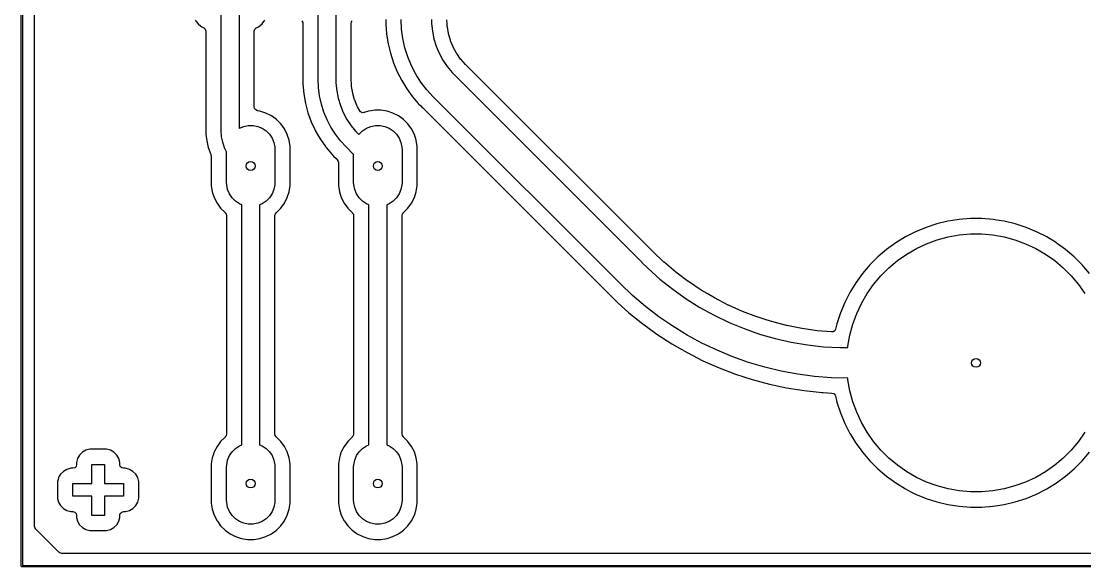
# Model space of a CAD drawing. Extents: x 2.78 to 5.89, y -4.63 to -2.07.
# Drawn here: x 2.778 to 4.425, y -4.629 to -3.783 of the extents above; entities that cross this region are included whole.
import ezdxf

# ---------------------------------------------------------------- set-up
doc = ezdxf.new("R2010")
doc.units = 0
doc.header["$MEASUREMENT"] = 0
doc.layers.add('BLACK', color=7, linetype='CONTINUOUS')

msp = doc.modelspace()

# ---------------------------------------------------------------- linework, layer by layer
at = {"layer": 'BLACK', "linetype": 'CONTINUOUS'}
for p, q in [((2.7781, -4.628), (2.7781, -2.0689)), ((2.7801, -2.0699), (2.7801, -4.627)), ((2.7988, -4.4969), (2.7988, -2.2135)), ((3.2377, -3.8735), (3.2377, -3.7707)), ((3.2653, -3.7707), (3.2653, -3.8735)), ((3.0475, -3.782), (3.049, -3.7838)), ((3.049, -3.7838), (3.0521, -3.7876)), ((3.0521, -3.7876), (3.0561, -3.7909)), ((3.0877, -3.9535), (3.0877, -3.7737)), ((3.1153, -3.7737), (3.1153, -3.9497)), ((3.1452, -3.7922), (3.1509, -3.7876)), ((3.1509, -3.7876), (3.1555, -3.782)), ((3.2124, -3.7826), (3.2139, -3.7853)), ((3.2139, -3.7853), (3.2141, -3.7868)), ((3.2141, -3.7868), (3.2141, -3.8775)), ((3.2889, -3.7868), (3.2894, -3.7851)), ((3.2889, -3.8698), (3.2889, -3.7868)), ((3.2894, -3.7851), (3.2897, -3.7839)), ((3.2897, -3.7839), (3.2906, -3.7826)), ((3.3427, -3.7808), (3.3427, -3.7851)), ((3.3427, -3.7851), (3.3427, -3.7852)), ((3.3427, -3.7852), (3.3427, -3.7883)), ((3.3669, -3.7955), (3.3663, -3.7808)), ((3.4135, -3.7808), (3.4135, -3.7868)), ((3.4135, -3.7868), (3.4147, -3.7987)), ((3.4376, -3.7876), (3.4372, -3.7811)), ((3.4378, -3.7915), (3.4376, -3.7876)), ((3.0561, -3.7909), (3.0578, -3.7922)), ((3.0578, -3.7922), (3.0578, -3.7922)), ((3.0578, -3.7922), (3.0578, -3.7922)), ((3.0578, -3.7922), (3.0608, -3.7937)), ((3.0608, -3.7937), (3.0631, -3.7957)), ((3.0631, -3.7957), (3.0641, -3.7986)), ((3.0641, -3.7986), (3.0641, -3.799)), ((3.0641, -3.799), (3.0641, -3.9498)), ((3.1389, -3.799), (3.1397, -3.796)), ((3.1389, -3.9164), (3.1389, -3.799)), ((3.1397, -3.796), (3.1419, -3.7939)), ((3.1419, -3.7939), (3.1422, -3.7937)), ((3.1422, -3.7937), (3.1452, -3.7922)), ((3.3427, -3.7883), (3.3438, -3.8024)), ((3.3438, -3.8024), (3.3438, -3.8035)), ((3.3438, -3.8035), (3.3462, -3.8185)), ((3.3689, -3.8102), (3.3669, -3.7955)), ((3.4147, -3.7987), (3.4171, -3.8105)), ((3.4379, -3.7921), (3.4378, -3.7915)), ((3.4396, -3.8024), (3.4379, -3.7921)), ((3.4397, -3.803), (3.4396, -3.8024)), ((3.4426, -3.813), (3.4397, -3.803)), ((3.3462, -3.8185), (3.3462, -3.8185)), ((3.3462, -3.8185), (3.3498, -3.8332)), ((3.3721, -3.8246), (3.3689, -3.8102)), ((3.4171, -3.8105), (3.4206, -3.822)), ((3.4428, -3.8137), (3.4426, -3.813)), ((3.4468, -3.8233), (3.4428, -3.8137)), ((3.3498, -3.8332), (3.3545, -3.8477)), ((3.3765, -3.8388), (3.3721, -3.8246)), ((3.4206, -3.822), (3.4252, -3.8331)), ((3.4252, -3.8331), (3.4308, -3.8437)), ((3.4471, -3.8239), (3.4468, -3.8233)), ((3.4521, -3.833), (3.4471, -3.8239)), ((3.4525, -3.8335), (3.4521, -3.833)), ((3.4585, -3.842), (3.4525, -3.8335)), ((3.3545, -3.8477), (3.3603, -3.8617)), ((3.3822, -3.8524), (3.3765, -3.8388)), ((3.389, -3.8655), (3.3822, -3.8524)), ((3.4308, -3.8437), (3.4375, -3.8537)), ((3.4589, -3.8425), (3.4585, -3.842)), ((3.466, -3.8504), (3.4589, -3.8425)), ((3.4662, -3.8507), (3.466, -3.8504)), ((3.753, -4.1375), (3.4662, -3.8507)), ((3.2889, -3.8733), (3.2889, -3.8698)), ((3.2889, -3.8698), (3.2889, -3.8698)), ((3.3603, -3.8617), (3.3672, -3.8752)), ((3.397, -3.878), (3.389, -3.8655)), ((3.4375, -3.8537), (3.4451, -3.863)), ((3.4451, -3.863), (3.4494, -3.8673)), ((3.4494, -3.8673), (3.7393, -4.1571)), ((3.2141, -3.8775), (3.2141, -3.8775)), ((3.2141, -3.8775), (3.2141, -3.881)), ((3.2141, -3.881), (3.2154, -3.896)), ((3.2383, -3.8864), (3.2377, -3.8735)), ((3.2377, -3.8735), (3.2377, -3.8735)), ((3.24, -3.8992), (3.2383, -3.8864)), ((3.2653, -3.8735), (3.2653, -3.8735)), ((3.2653, -3.8735), (3.2653, -3.8735)), ((3.2653, -3.8735), (3.2653, -3.8794)), ((3.2653, -3.8794), (3.2665, -3.8912)), ((3.2889, -3.8737), (3.2889, -3.8733)), ((3.2894, -3.881), (3.2889, -3.8737)), ((3.2895, -3.884), (3.2894, -3.881)), ((3.2896, -3.8847), (3.2895, -3.884)), ((3.2913, -3.8948), (3.2896, -3.8847)), ((3.3672, -3.8752), (3.3672, -3.8752)), ((3.3672, -3.8752), (3.3751, -3.8882)), ((3.406, -3.8898), (3.397, -3.878)), ((3.2154, -3.896), (3.2154, -3.896)), ((3.2154, -3.896), (3.218, -3.9107)), ((3.2428, -3.9119), (3.24, -3.8992)), ((3.2665, -3.8912), (3.2688, -3.9029)), ((3.2688, -3.9029), (3.2722, -3.9142)), ((3.2915, -3.8954), (3.2913, -3.8948)), ((3.2943, -3.9052), (3.2915, -3.8954)), ((3.3751, -3.8882), (3.384, -3.9005)), ((3.384, -3.9005), (3.3928, -3.9107)), ((3.416, -3.9007), (3.406, -3.8898)), ((3.7058, -4.1905), (3.416, -3.9007)), ((3.416, -3.9007), (3.416, -3.9007)), ((3.416, -3.9007), (3.416, -3.9007)), ((3.1393, -3.9185), (3.1389, -3.9164)), ((3.1411, -3.921), (3.1393, -3.9185)), ((3.218, -3.9107), (3.218, -3.9107)), ((3.218, -3.9107), (3.2219, -3.9252)), ((3.2467, -3.9242), (3.2428, -3.9119)), ((3.2722, -3.9142), (3.2767, -3.9251)), ((3.2945, -3.9058), (3.2943, -3.9052)), ((3.2984, -3.9153), (3.2945, -3.9058)), ((3.2987, -3.9159), (3.2984, -3.9153)), ((3.3022, -3.9223), (3.2987, -3.9159)), ((3.3928, -3.9107), (3.3939, -3.912)), ((3.3939, -3.912), (3.3966, -3.9147)), ((3.3966, -3.9147), (3.3966, -3.9147)), ((3.3966, -3.9147), (3.3989, -3.917)), ((3.3989, -3.917), (3.3992, -3.9174)), ((3.3992, -3.9174), (3.4024, -3.9205)), ((3.1439, -3.9222), (3.1411, -3.921)), ((3.1477, -3.9228), (3.1439, -3.9222)), ((3.1568, -3.9258), (3.1477, -3.9228)), ((3.1477, -3.9228), (3.1477, -3.9228)), ((3.1477, -3.9228), (3.1477, -3.9228)), ((3.1477, -3.9228), (3.1477, -3.9228)), ((3.1654, -3.9301), (3.1568, -3.9258)), ((3.1568, -3.9258), (3.1568, -3.9258)), ((3.1568, -3.9258), (3.1568, -3.9258)), ((3.1693, -3.9329), (3.1654, -3.9301)), ((3.1654, -3.9301), (3.1654, -3.9301)), ((3.1732, -3.9358), (3.1693, -3.9329)), ((3.18, -3.9426), (3.1732, -3.9358)), ((3.2219, -3.9252), (3.2219, -3.9252)), ((3.2219, -3.9252), (3.2219, -3.9252)), ((3.2219, -3.9252), (3.227, -3.9393)), ((3.2516, -3.9361), (3.2467, -3.9242)), ((3.2767, -3.9251), (3.2823, -3.9356)), ((3.2823, -3.9356), (3.2889, -3.9455)), ((3.3034, -3.9238), (3.3022, -3.9223)), ((3.3039, -3.924), (3.3034, -3.9238)), ((3.3043, -3.9244), (3.3039, -3.924)), ((3.3053, -3.9247), (3.3043, -3.9244)), ((3.3061, -3.9252), (3.3053, -3.9247)), ((3.3067, -3.9251), (3.3061, -3.9252)), ((3.3072, -3.9253), (3.3067, -3.9251)), ((3.3082, -3.925), (3.3072, -3.9253)), ((3.3092, -3.925), (3.3082, -3.925)), ((3.316, -3.9228), (3.3092, -3.925)), ((3.3198, -3.9222), (3.316, -3.9228)), ((3.3254, -3.9213), (3.3198, -3.9222)), ((3.3351, -3.9213), (3.3254, -3.9213)), ((3.3445, -3.9228), (3.3351, -3.9213)), ((3.3537, -3.9258), (3.3445, -3.9228)), ((3.3622, -3.9301), (3.3537, -3.9258)), ((3.3537, -3.9258), (3.3537, -3.9258)), ((3.3537, -3.9258), (3.3537, -3.9258)), ((3.3661, -3.9329), (3.3622, -3.9301)), ((3.3622, -3.9301), (3.3622, -3.9301)), ((3.37, -3.9358), (3.3661, -3.9329)), ((3.3768, -3.9426), (3.37, -3.9358)), ((3.4024, -3.9205), (3.4024, -3.9205)), ((3.4024, -3.9205), (3.6862, -4.2043)), ((3.0641, -3.9498), (3.0641, -3.9498)), ((3.0641, -3.9498), (3.0641, -3.9503)), ((3.0641, -3.9503), (3.0641, -3.9511)), ((3.0641, -3.9511), (3.0641, -3.9511)), ((3.0641, -3.9511), (3.0641, -3.9586)), ((3.1153, -3.9497), (3.1158, -3.9493)), ((3.1158, -3.9493), (3.1225, -3.9465)), ((3.1225, -3.9465), (3.1297, -3.9451)), ((3.1297, -3.9451), (3.1371, -3.9451)), ((3.1371, -3.9451), (3.1443, -3.9465)), ((3.1443, -3.9465), (3.151, -3.9493)), ((3.151, -3.9493), (3.1571, -3.9534)), ((3.1856, -3.9503), (3.18, -3.9426)), ((3.19, -3.9589), (3.1856, -3.9503)), ((3.227, -3.9393), (3.2325, -3.9511)), ((3.2325, -3.9511), (3.2334, -3.9529)), ((3.2576, -3.9476), (3.2516, -3.9361)), ((3.2645, -3.9585), (3.2576, -3.9476)), ((3.2889, -3.9455), (3.2964, -3.9546)), ((3.3065, -3.9534), (3.3126, -3.9493)), ((3.3126, -3.9493), (3.3194, -3.9465)), ((3.3194, -3.9465), (3.3266, -3.9451)), ((3.3266, -3.9451), (3.3339, -3.9451)), ((3.3339, -3.9451), (3.3411, -3.9465)), ((3.3411, -3.9465), (3.3479, -3.9493)), ((3.3479, -3.9493), (3.354, -3.9534)), ((3.3825, -3.9503), (3.3768, -3.9426)), ((3.3868, -3.9589), (3.3825, -3.9503)), ((3.0641, -3.9586), (3.0652, -3.9689)), ((3.0883, -3.9624), (3.0877, -3.9535)), ((3.0877, -3.9535), (3.0877, -3.9535)), ((3.0877, -3.9535), (3.0877, -3.9535)), ((3.0901, -3.9711), (3.0883, -3.9624)), ((3.1571, -3.9534), (3.1623, -3.9586)), ((3.1623, -3.9586), (3.1664, -3.9647)), ((3.1664, -3.9647), (3.1692, -3.9715)), ((3.1929, -3.968), (3.19, -3.9589)), ((3.1944, -3.9775), (3.1929, -3.968)), ((3.2334, -3.9529), (3.2334, -3.9529)), ((3.2334, -3.9529), (3.2368, -3.9589)), ((3.2368, -3.9589), (3.2409, -3.9659)), ((3.2409, -3.9659), (3.249, -3.9775)), ((3.2724, -3.9688), (3.2645, -3.9585)), ((3.2811, -3.9783), (3.2724, -3.9688)), ((3.2964, -3.9546), (3.3006, -3.9588)), ((3.3006, -3.9588), (3.3006, -3.9588)), ((3.3006, -3.9588), (3.3006, -3.9588)), ((3.3006, -3.9588), (3.301, -3.9592)), ((3.301, -3.9592), (3.3013, -3.9586)), ((3.3013, -3.9586), (3.3065, -3.9534)), ((3.354, -3.9534), (3.3592, -3.9586)), ((3.3592, -3.9586), (3.3632, -3.9647)), ((3.3632, -3.9647), (3.366, -3.9715)), ((3.3898, -3.968), (3.3868, -3.9589)), ((3.3913, -3.9775), (3.3898, -3.968)), ((3.0652, -3.9689), (3.0675, -3.979)), ((3.0675, -3.979), (3.0675, -3.979)), ((3.0675, -3.979), (3.0709, -3.9887)), ((3.0929, -3.9796), (3.0901, -3.9711)), ((3.096, -3.9858), (3.0929, -3.9796)), ((3.1692, -3.9715), (3.1706, -3.9787)), ((3.1706, -3.9787), (3.1708, -3.9823)), ((3.1708, -3.9823), (3.1708, -4.0335)), ((3.1944, -4.0383), (3.1944, -3.9775)), ((3.249, -3.9775), (3.2495, -3.9782)), ((3.2495, -3.9782), (3.2495, -3.9782)), ((3.2495, -3.9782), (3.2501, -3.979)), ((3.2501, -3.979), (3.2591, -3.9897)), ((3.2928, -3.99), (3.2811, -3.9783)), ((3.2811, -3.9783), (3.2811, -3.9783)), ((3.2811, -3.9783), (3.2811, -3.9783)), ((3.2811, -3.9783), (3.2811, -3.9783)), ((3.366, -3.9715), (3.3675, -3.9787)), ((3.3675, -3.9787), (3.3677, -3.9823)), ((3.3677, -3.9823), (3.3677, -4.0335)), ((3.3913, -4.0383), (3.3913, -3.9775)), ((3.0709, -3.9887), (3.0714, -3.9897)), ((3.0714, -3.9897), (3.0718, -3.9904)), ((3.0718, -3.9904), (3.0724, -3.993)), ((3.0724, -3.993), (3.0724, -4.0383)), ((3.096, -4.0335), (3.096, -3.9858)), ((3.2591, -3.9897), (3.2618, -3.9924)), ((3.2618, -3.9924), (3.2618, -3.9924)), ((3.2618, -3.9924), (3.2658, -3.9964)), ((3.2658, -3.9964), (3.2675, -3.9981)), ((3.2675, -3.9981), (3.269, -4.0007)), ((3.269, -4.0007), (3.2692, -4.0022)), ((3.2928, -4.0335), (3.2928, -3.99)), ((3.2692, -4.0022), (3.2692, -4.0383)), ((3.0962, -4.0372), (3.096, -4.0335)), ((3.1708, -4.0335), (3.1706, -4.0372)), ((3.293, -4.0372), (3.2928, -4.0335)), ((3.3677, -4.0335), (3.3675, -4.0372)), ((3.0724, -4.0383), (3.0739, -4.0478)), ((3.0739, -4.0478), (3.0768, -4.0569)), ((3.0976, -4.0444), (3.0962, -4.0372)), ((3.1004, -4.0511), (3.0976, -4.0444)), ((3.1045, -4.0572), (3.1004, -4.0511)), ((3.1664, -4.0511), (3.1623, -4.0572)), ((3.1692, -4.0444), (3.1664, -4.0511)), ((3.1706, -4.0372), (3.1692, -4.0444)), ((3.19, -4.0569), (3.1929, -4.0478)), ((3.1929, -4.0478), (3.1944, -4.0383)), ((3.2692, -4.0383), (3.2707, -4.0478)), ((3.2707, -4.0478), (3.2737, -4.0569)), ((3.2945, -4.0444), (3.293, -4.0372)), ((3.2973, -4.0511), (3.2945, -4.0444)), ((3.3013, -4.0572), (3.2973, -4.0511)), ((3.3632, -4.0511), (3.3592, -4.0572)), ((3.366, -4.0444), (3.3632, -4.0511)), ((3.3675, -4.0372), (3.366, -4.0444)), ((3.3868, -4.0569), (3.3898, -4.0478)), ((3.3898, -4.0478), (3.3913, -4.0383)), ((3.0768, -4.0569), (3.0768, -4.0569)), ((3.0768, -4.0569), (3.0768, -4.0569)), ((3.0768, -4.0569), (3.0812, -4.0655)), ((3.0812, -4.0655), (3.0812, -4.0655)), ((3.0812, -4.0655), (3.0868, -4.0733)), ((3.1097, -4.0624), (3.1045, -4.0572)), ((3.1158, -4.0665), (3.1097, -4.0624)), ((3.1196, -4.0681), (3.1158, -4.0665)), ((3.151, -4.0665), (3.1472, -4.0681)), ((3.1571, -4.0624), (3.151, -4.0665)), ((3.1623, -4.0572), (3.1571, -4.0624)), ((3.18, -4.0733), (3.1856, -4.0655)), ((3.1856, -4.0655), (3.19, -4.0569)), ((3.2737, -4.0569), (3.2737, -4.0569)), ((3.2737, -4.0569), (3.2737, -4.0569)), ((3.2737, -4.0569), (3.278, -4.0655)), ((3.278, -4.0655), (3.278, -4.0655)), ((3.278, -4.0655), (3.2837, -4.0733)), ((3.3065, -4.0624), (3.3013, -4.0572)), ((3.3126, -4.0665), (3.3065, -4.0624)), ((3.3165, -4.0681), (3.3126, -4.0665)), ((3.3479, -4.0665), (3.344, -4.0681)), ((3.354, -4.0624), (3.3479, -4.0665)), ((3.3592, -4.0572), (3.354, -4.0624)), ((3.3768, -4.0733), (3.3825, -4.0655)), ((3.3825, -4.0655), (3.3868, -4.0569)), ((3.0868, -4.0733), (3.0868, -4.0733)), ((3.0868, -4.0733), (3.0936, -4.0801)), ((3.0936, -4.0801), (3.0938, -4.0802)), ((3.0938, -4.0802), (3.0938, -4.0803)), ((3.0938, -4.0803), (3.0955, -4.0824)), ((3.0955, -4.0824), (3.096, -4.0848)), ((3.1196, -4.4399), (3.1196, -4.0681)), ((3.1472, -4.0681), (3.1472, -4.4399)), ((3.1708, -4.0848), (3.1716, -4.0818)), ((3.1716, -4.0818), (3.173, -4.0803)), ((3.173, -4.0802), (3.1732, -4.0801)), ((3.173, -4.0803), (3.173, -4.0802)), ((3.1732, -4.0801), (3.18, -4.0733)), ((3.1732, -4.0801), (3.1732, -4.0801)), ((3.2837, -4.0733), (3.2837, -4.0733)), ((3.2837, -4.0733), (3.2905, -4.0801)), ((3.2905, -4.0801), (3.2907, -4.0802)), ((3.2907, -4.0802), (3.2906, -4.0803)), ((3.2906, -4.0803), (3.2923, -4.0824)), ((3.2923, -4.0824), (3.2928, -4.0848)), ((3.3165, -4.4399), (3.3165, -4.0681)), ((3.344, -4.0681), (3.344, -4.4399)), ((3.3677, -4.0848), (3.3685, -4.0818)), ((3.3685, -4.0818), (3.3699, -4.0803)), ((3.3698, -4.0802), (3.37, -4.0801)), ((3.3699, -4.0803), (3.3698, -4.0802)), ((3.37, -4.0801), (3.3768, -4.0733)), ((3.37, -4.0801), (3.37, -4.0801)), ((3.096, -4.0848), (3.096, -4.4232)), ((3.1708, -4.4232), (3.1708, -4.0848)), ((3.2928, -4.0848), (3.2928, -4.4232)), ((3.3677, -4.4232), (3.3677, -4.0848)), ((4.1959, -4.0976), (4.1792, -4.1031)), ((4.213, -4.0935), (4.1959, -4.0976)), ((4.2276, -4.0912), (4.213, -4.0935)), ((4.2303, -4.0908), (4.2276, -4.0912)), ((4.2478, -4.0894), (4.2303, -4.0908)), ((4.2654, -4.0894), (4.2478, -4.0894)), ((4.2829, -4.0908), (4.2654, -4.0894)), ((4.2884, -4.0916), (4.2829, -4.0908)), ((4.3003, -4.0935), (4.2884, -4.0916)), ((4.3174, -4.0976), (4.3003, -4.0935)), ((4.3341, -4.1031), (4.3174, -4.0976)), ((4.1629, -4.1098), (4.1473, -4.1178)), ((4.1792, -4.1031), (4.1629, -4.1098)), ((4.1792, -4.1031), (4.1792, -4.1031)), ((4.2133, -4.1178), (4.2305, -4.1147)), ((4.2305, -4.1147), (4.2479, -4.1132)), ((4.2479, -4.1132), (4.2654, -4.1132)), ((4.2654, -4.1132), (4.2827, -4.1147)), ((4.2827, -4.1147), (4.2999, -4.1178)), ((4.3503, -4.1098), (4.3341, -4.1031)), ((4.3341, -4.1031), (4.3341, -4.1031)), ((4.366, -4.1178), (4.3503, -4.1098)), ((4.1323, -4.1269), (4.1181, -4.1373)), ((4.1473, -4.1178), (4.1323, -4.1269)), ((4.1643, -4.1356), (4.1801, -4.1283)), ((4.1801, -4.1283), (4.1965, -4.1223)), ((4.1965, -4.1223), (4.2133, -4.1178)), ((4.2999, -4.1178), (4.3168, -4.1223)), ((4.3168, -4.1223), (4.3332, -4.1283)), ((4.3332, -4.1283), (4.349, -4.1356)), ((4.381, -4.1269), (4.366, -4.1178)), ((4.366, -4.1178), (4.366, -4.1178)), ((4.3829, -4.1283), (4.381, -4.1269)), ((4.3952, -4.1373), (4.3829, -4.1283)), ((3.7559, -4.1404), (3.753, -4.1375)), ((3.753, -4.1375), (3.753, -4.1375)), ((3.7561, -4.1405), (3.7559, -4.1404)), ((3.7733, -4.1568), (3.7561, -4.1405)), ((4.1047, -4.1487), (4.0923, -4.1611)), ((4.1181, -4.1373), (4.1047, -4.1487)), ((4.1181, -4.1373), (4.1181, -4.1373)), ((4.1349, -4.1544), (4.1492, -4.1444)), ((4.1492, -4.1444), (4.1643, -4.1356)), ((4.349, -4.1356), (4.3641, -4.1444)), ((4.3641, -4.1444), (4.3784, -4.1544)), ((4.4086, -4.1487), (4.3952, -4.1373)), ((4.3952, -4.1373), (4.3952, -4.1373)), ((4.421, -4.1611), (4.4086, -4.1487)), ((3.7393, -4.1571), (3.7393, -4.1572)), ((3.7393, -4.1572), (3.7482, -4.1661)), ((3.7482, -4.1661), (3.7671, -4.183)), ((3.7735, -4.157), (3.7733, -4.1568)), ((3.7916, -4.1723), (3.7735, -4.157)), ((4.0923, -4.1611), (4.0809, -4.1745)), ((4.1092, -4.1779), (4.1215, -4.1656)), ((4.1215, -4.1656), (4.1349, -4.1544)), ((4.3784, -4.1544), (4.3917, -4.1656)), ((4.3917, -4.1656), (4.4041, -4.1779)), ((4.4324, -4.1745), (4.421, -4.1611)), ((3.7919, -4.1725), (3.7916, -4.1723)), ((3.8108, -4.1867), (3.7919, -4.1725)), ((4.0809, -4.1745), (4.0705, -4.1887)), ((4.0809, -4.1745), (4.0809, -4.1745)), ((4.098, -4.1913), (4.1092, -4.1779)), ((4.4041, -4.1779), (4.4153, -4.1913)), ((3.7248, -4.2085), (3.7058, -4.1905)), ((3.7058, -4.1905), (3.7058, -4.1905)), ((3.7058, -4.1905), (3.7058, -4.1905)), ((3.7671, -4.183), (3.7869, -4.1988)), ((3.7869, -4.1988), (3.8076, -4.2135)), ((3.8111, -4.1869), (3.8108, -4.1867)), ((3.8308, -4.2001), (3.8111, -4.1869)), ((4.0705, -4.1887), (4.0614, -4.2037)), ((4.0879, -4.2056), (4.098, -4.1913)), ((4.4153, -4.1913), (4.4253, -4.2056)), ((3.6862, -4.2043), (3.6862, -4.2043)), ((3.6862, -4.2043), (3.6872, -4.2053)), ((3.6872, -4.2053), (3.6874, -4.2056)), ((3.6874, -4.2056), (3.6874, -4.2056)), ((3.6874, -4.2056), (3.6988, -4.2169)), ((3.7447, -4.2255), (3.7248, -4.2085)), ((3.8076, -4.2135), (3.829, -4.2269)), ((3.831, -4.2003), (3.8308, -4.2001)), ((3.8401, -4.2056), (3.831, -4.2003)), ((3.8514, -4.2123), (3.8401, -4.2056)), ((3.8517, -4.2124), (3.8514, -4.2123)), ((3.8728, -4.2233), (3.8517, -4.2124)), ((4.0614, -4.2037), (4.0534, -4.2193)), ((4.0792, -4.2207), (4.0879, -4.2056)), ((3.6988, -4.2169), (3.7015, -4.2193)), ((3.7015, -4.2193), (3.7191, -4.2353)), ((3.7654, -4.2414), (3.7447, -4.2255)), ((3.829, -4.2269), (3.8512, -4.2392)), ((3.8731, -4.2235), (3.8728, -4.2233)), ((3.8947, -4.2331), (3.8731, -4.2235)), ((4.0534, -4.2193), (4.0466, -4.2356)), ((4.0719, -4.2365), (4.0792, -4.2207)), ((3.7191, -4.2353), (3.7404, -4.2525)), ((3.7869, -4.2562), (3.7654, -4.2414)), ((3.8512, -4.2392), (3.8741, -4.2502)), ((3.895, -4.2333), (3.8947, -4.2331)), ((3.9171, -4.2417), (3.895, -4.2333)), ((3.9174, -4.2418), (3.9171, -4.2417)), ((3.9287, -4.2454), (3.9174, -4.2418)), ((3.94, -4.249), (3.9287, -4.2454)), ((4.0466, -4.2356), (4.0412, -4.2523)), ((4.0466, -4.2356), (4.0466, -4.2356)), ((4.0659, -4.2529), (4.0719, -4.2365)), ((3.7404, -4.2525), (3.7579, -4.2652)), ((3.7579, -4.2652), (3.7625, -4.2686)), ((3.8092, -4.2698), (3.7869, -4.2562)), ((3.8741, -4.2502), (3.8975, -4.2599)), ((3.8975, -4.2599), (3.9214, -4.2683)), ((3.9403, -4.2491), (3.94, -4.249)), ((3.9632, -4.255), (3.9403, -4.2491)), ((3.9635, -4.2551), (3.9632, -4.255)), ((3.9867, -4.2597), (3.9635, -4.2551)), ((3.9871, -4.2598), (3.9867, -4.2597)), ((4.0105, -4.2631), (3.9871, -4.2598)), ((4.0108, -4.2631), (4.0105, -4.2631)), ((4.033, -4.265), (4.0108, -4.2631)), ((4.0352, -4.2647), (4.033, -4.265)), ((4.0378, -4.2632), (4.0352, -4.2647)), ((4.0392, -4.2605), (4.0378, -4.2632)), ((4.0412, -4.2523), (4.0392, -4.2605)), ((4.0614, -4.2698), (4.0659, -4.2529)), ((3.7625, -4.2686), (3.7625, -4.2686)), ((3.7625, -4.2686), (3.7855, -4.2835)), ((3.8321, -4.2823), (3.8092, -4.2698)), ((3.9214, -4.2683), (3.9457, -4.2753)), ((3.9457, -4.2753), (3.9705, -4.2809)), ((3.9705, -4.2809), (3.9954, -4.2852)), ((4.0583, -4.2869), (4.0614, -4.2698)), ((3.7855, -4.2835), (3.7855, -4.2835)), ((3.7855, -4.2835), (3.8092, -4.2971)), ((3.8092, -4.2971), (3.8092, -4.2971)), ((3.8092, -4.2971), (3.8092, -4.2971)), ((3.8092, -4.2971), (3.8336, -4.3096)), ((3.8557, -4.2935), (3.8321, -4.2823)), ((3.8798, -4.3035), (3.8557, -4.2935)), ((3.9954, -4.2852), (4.0206, -4.288)), ((4.0206, -4.288), (4.0459, -4.2894)), ((4.0459, -4.2894), (4.0581, -4.2894)), ((4.0581, -4.2894), (4.0583, -4.2869)), ((3.8336, -4.3096), (3.8336, -4.3096)), ((3.8336, -4.3096), (3.8336, -4.3096)), ((3.8336, -4.3096), (3.8336, -4.3096)), ((3.8336, -4.3096), (3.8336, -4.3096)), ((3.8336, -4.3096), (3.8586, -4.3207)), ((3.9044, -4.3122), (3.8798, -4.3035)), ((3.9295, -4.3197), (3.9044, -4.3122)), ((3.8586, -4.3207), (3.8586, -4.3207)), ((3.8586, -4.3207), (3.8586, -4.3207)), ((3.8586, -4.3207), (3.8841, -4.3305)), ((3.8841, -4.3305), (3.9101, -4.339)), ((3.9549, -4.3258), (3.9295, -4.3197)), ((3.9806, -4.3305), (3.9549, -4.3258)), ((4.0065, -4.3339), (3.9806, -4.3305)), ((3.9101, -4.339), (3.9366, -4.346)), ((3.9366, -4.346), (3.9633, -4.3517)), ((4.0325, -4.336), (4.0065, -4.3339)), ((4.0581, -4.3366), (4.0325, -4.336)), ((4.0583, -4.3391), (4.0581, -4.3366)), ((4.0614, -4.3563), (4.0583, -4.3391)), ((3.9633, -4.3517), (3.9904, -4.356)), ((3.9904, -4.356), (4.0134, -4.3584)), ((4.0134, -4.3584), (4.0176, -4.3589)), ((4.0176, -4.3589), (4.0201, -4.359)), ((4.0201, -4.359), (4.0335, -4.3597)), ((4.0335, -4.3597), (4.0364, -4.3606)), ((4.0364, -4.3606), (4.0384, -4.3629)), ((4.0384, -4.3629), (4.0389, -4.3642)), ((4.0659, -4.3732), (4.0614, -4.3563)), ((4.0389, -4.3642), (4.0412, -4.3738)), ((4.0412, -4.3738), (4.0466, -4.3905)), ((4.0719, -4.3896), (4.0659, -4.3732)), ((4.0466, -4.3905), (4.0466, -4.3905)), ((4.0466, -4.3905), (4.0534, -4.4067)), ((4.0792, -4.4054), (4.0719, -4.3896)), ((4.0534, -4.4067), (4.0614, -4.4224)), ((4.0879, -4.4205), (4.0792, -4.4054)), ((3.0936, -4.4279), (3.0868, -4.4347)), ((3.0938, -4.4277), (3.0936, -4.4279)), ((3.0952, -4.4261), (3.0938, -4.4277)), ((3.0938, -4.4277), (3.0938, -4.4277)), ((3.096, -4.4232), (3.0952, -4.4261)), ((3.1713, -4.4256), (3.1708, -4.4232)), ((3.173, -4.4277), (3.1713, -4.4256)), ((3.1732, -4.4279), (3.173, -4.4277)), ((3.173, -4.4277), (3.173, -4.4277)), ((3.18, -4.4347), (3.1732, -4.4279)), ((3.1732, -4.4279), (3.1732, -4.4279)), ((3.1732, -4.4279), (3.1732, -4.4279)), ((3.2905, -4.4279), (3.2837, -4.4347)), ((3.2907, -4.4277), (3.2905, -4.4279)), ((3.292, -4.4261), (3.2906, -4.4277)), ((3.2906, -4.4277), (3.2907, -4.4277)), ((3.2928, -4.4232), (3.292, -4.4261)), ((3.3682, -4.4256), (3.3677, -4.4232)), ((3.3699, -4.4277), (3.3682, -4.4256)), ((3.37, -4.4279), (3.3698, -4.4277)), ((3.3698, -4.4277), (3.3699, -4.4277)), ((3.3768, -4.4347), (3.37, -4.4279)), ((3.37, -4.4279), (3.37, -4.4279)), ((3.37, -4.4279), (3.37, -4.4279)), ((4.0614, -4.4224), (4.0626, -4.4245)), ((4.0626, -4.4245), (4.0705, -4.4374)), ((4.098, -4.4348), (4.0879, -4.4205)), ((4.4253, -4.4205), (4.4153, -4.4348)), ((3.0812, -4.4425), (3.0768, -4.451)), ((3.0868, -4.4347), (3.0812, -4.4425)), ((3.0812, -4.4425), (3.0812, -4.4425)), ((3.0868, -4.4347), (3.0868, -4.4347)), ((3.1045, -4.4507), (3.1097, -4.4455)), ((3.1097, -4.4455), (3.1158, -4.4415)), ((3.1158, -4.4415), (3.1196, -4.4399)), ((3.1472, -4.4399), (3.151, -4.4415)), ((3.151, -4.4415), (3.1571, -4.4455)), ((3.1571, -4.4455), (3.1623, -4.4507)), ((3.1856, -4.4425), (3.18, -4.4347)), ((3.19, -4.451), (3.1856, -4.4425)), ((3.278, -4.4425), (3.2737, -4.451)), ((3.2837, -4.4347), (3.278, -4.4425)), ((3.278, -4.4425), (3.278, -4.4425)), ((3.2837, -4.4347), (3.2837, -4.4347)), ((3.3013, -4.4507), (3.3065, -4.4455)), ((3.3065, -4.4455), (3.3126, -4.4415)), ((3.3126, -4.4415), (3.3165, -4.4399)), ((3.344, -4.4399), (3.3479, -4.4415)), ((3.3479, -4.4415), (3.354, -4.4455)), ((3.354, -4.4455), (3.3592, -4.4507)), ((3.3825, -4.4425), (3.3768, -4.4347)), ((3.3868, -4.451), (3.3825, -4.4425)), ((4.0705, -4.4374), (4.0769, -4.4461)), ((4.0769, -4.4461), (4.0809, -4.4516)), ((4.1092, -4.4482), (4.098, -4.4348)), ((4.4153, -4.4348), (4.4041, -4.4482)), ((2.8653, -4.4614), (2.8637, -4.4674)), ((2.8684, -4.456), (2.8653, -4.4614)), ((2.8728, -4.4516), (2.8684, -4.456)), ((2.8782, -4.4485), (2.8728, -4.4516)), ((2.8842, -4.4469), (2.8782, -4.4485)), ((2.8782, -4.4485), (2.8782, -4.4485)), ((2.8782, -4.4485), (2.8782, -4.4485)), ((2.8904, -4.4469), (2.8842, -4.4469)), ((2.9101, -4.4469), (2.8904, -4.4469)), ((2.9161, -4.4485), (2.9101, -4.4469)), ((2.9215, -4.4516), (2.9161, -4.4485)), ((2.9259, -4.456), (2.9215, -4.4516)), ((2.9291, -4.4614), (2.9259, -4.456)), ((2.93, -4.465), (2.9291, -4.4614)), ((3.0739, -4.4602), (3.0724, -4.4697)), ((3.0752, -4.456), (3.0739, -4.4602)), ((3.0768, -4.451), (3.0752, -4.456)), ((3.0768, -4.451), (3.0768, -4.451)), ((3.0976, -4.4636), (3.1004, -4.4568)), ((3.1004, -4.4568), (3.1045, -4.4507)), ((3.1623, -4.4507), (3.1664, -4.4568)), ((3.1664, -4.4568), (3.1692, -4.4636)), ((3.1929, -4.4602), (3.19, -4.451)), ((3.1944, -4.4697), (3.1929, -4.4602)), ((3.2707, -4.4602), (3.2692, -4.4697)), ((3.2721, -4.456), (3.2707, -4.4602)), ((3.2737, -4.451), (3.2721, -4.456)), ((3.2737, -4.451), (3.2737, -4.451)), ((3.2945, -4.4636), (3.2973, -4.4568)), ((3.2973, -4.4568), (3.3013, -4.4507)), ((3.3592, -4.4507), (3.3632, -4.4568)), ((3.3632, -4.4568), (3.366, -4.4636)), ((3.3898, -4.4602), (3.3868, -4.451)), ((3.3913, -4.4697), (3.3898, -4.4602)), ((4.0809, -4.4516), (4.0809, -4.4516)), ((4.0809, -4.4516), (4.0923, -4.465)), ((4.1215, -4.4605), (4.1092, -4.4482)), ((4.1349, -4.4717), (4.1215, -4.4605)), ((4.3917, -4.4605), (4.3784, -4.4717)), ((4.4041, -4.4482), (4.3917, -4.4605)), ((4.421, -4.465), (4.4324, -4.4516)), ((2.8487, -4.478), (2.8433, -4.4811)), ((2.8547, -4.4764), (2.8487, -4.478)), ((2.8487, -4.478), (2.8487, -4.478)), ((2.8487, -4.478), (2.8487, -4.478)), ((2.8578, -4.4764), (2.8547, -4.4764)), ((2.8608, -4.4756), (2.8578, -4.4764)), ((2.8629, -4.4735), (2.8608, -4.4756)), ((2.8637, -4.4705), (2.8629, -4.4735)), ((2.8637, -4.4674), (2.8637, -4.4705)), ((2.8873, -4.5), (2.8873, -4.4705)), ((2.8873, -4.4705), (2.907, -4.4705)), ((2.907, -4.4705), (2.907, -4.5)), ((2.9307, -4.4674), (2.93, -4.465)), ((2.9307, -4.4705), (2.9307, -4.4674)), ((2.9307, -4.4674), (2.9307, -4.4674)), ((2.9314, -4.4735), (2.9307, -4.4705)), ((2.9336, -4.4756), (2.9314, -4.4735)), ((2.9365, -4.4764), (2.9336, -4.4756)), ((2.9397, -4.4764), (2.9365, -4.4764)), ((2.9457, -4.478), (2.9397, -4.4764)), ((2.9511, -4.4811), (2.9457, -4.478)), ((3.0724, -4.4697), (3.0724, -4.5304)), ((3.096, -4.4745), (3.0962, -4.4708)), ((3.096, -4.5256), (3.096, -4.4745)), ((3.0962, -4.4708), (3.0976, -4.4636)), ((3.1692, -4.4636), (3.1706, -4.4708)), ((3.1706, -4.4708), (3.1708, -4.4745)), ((3.1708, -4.4745), (3.1708, -4.5256)), ((3.1944, -4.5304), (3.1944, -4.4697)), ((3.2692, -4.4697), (3.2692, -4.5304)), ((3.2928, -4.4745), (3.293, -4.4708)), ((3.2928, -4.5256), (3.2928, -4.4745)), ((3.293, -4.4708), (3.2945, -4.4636)), ((3.366, -4.4636), (3.3675, -4.4708)), ((3.3675, -4.4708), (3.3677, -4.4745)), ((3.3677, -4.4745), (3.3677, -4.5256)), ((3.3913, -4.5304), (3.3913, -4.4697)), ((4.0923, -4.465), (4.1047, -4.4774)), ((4.1047, -4.4774), (4.1181, -4.4888)), ((4.1492, -4.4817), (4.1349, -4.4717)), ((4.3784, -4.4717), (4.3641, -4.4817)), ((4.3952, -4.4888), (4.4086, -4.4774)), ((4.4086, -4.4774), (4.421, -4.465)), ((2.835, -4.4937), (2.8342, -4.4969)), ((2.8358, -4.4909), (2.835, -4.4937)), ((2.837, -4.4888), (2.8358, -4.4909)), ((2.8389, -4.4855), (2.837, -4.4888)), ((2.8433, -4.4811), (2.8389, -4.4855)), ((2.9555, -4.4855), (2.9511, -4.4811)), ((2.9586, -4.4909), (2.9555, -4.4855)), ((2.9602, -4.4969), (2.9586, -4.4909)), ((4.1181, -4.4888), (4.1181, -4.4888)), ((4.1181, -4.4888), (4.1181, -4.4888)), ((4.1181, -4.4888), (4.1323, -4.4991)), ((4.1643, -4.4904), (4.1492, -4.4817)), ((4.1801, -4.4978), (4.1643, -4.4904)), ((4.349, -4.4904), (4.3332, -4.4978)), ((4.3641, -4.4817), (4.349, -4.4904)), ((4.381, -4.4991), (4.3952, -4.4888)), ((2.7988, -4.5665), (2.7988, -4.4969)), ((2.8342, -4.4969), (2.8342, -4.5228)), ((2.8578, -4.5197), (2.8578, -4.5)), ((2.8578, -4.5), (2.8873, -4.5)), ((2.907, -4.5), (2.9365, -4.5)), ((2.9365, -4.5), (2.9365, -4.5197)), ((2.9602, -4.5228), (2.9602, -4.4969)), ((4.1323, -4.4991), (4.1473, -4.5083)), ((4.1473, -4.5083), (4.1473, -4.5083)), ((4.1473, -4.5083), (4.1546, -4.5121)), ((4.1546, -4.5121), (4.1629, -4.5163)), ((4.1965, -4.5038), (4.1801, -4.4978)), ((4.2133, -4.5083), (4.1965, -4.5038)), ((4.2305, -4.5113), (4.2133, -4.5083)), ((4.2479, -4.5128), (4.2305, -4.5113)), ((4.2827, -4.5113), (4.2654, -4.5128)), ((4.2999, -4.5083), (4.2827, -4.5113)), ((4.3168, -4.5038), (4.2999, -4.5083)), ((4.3332, -4.4978), (4.3168, -4.5038)), ((4.3503, -4.5163), (4.366, -4.5083)), ((4.366, -4.5083), (4.381, -4.4991)), ((2.8342, -4.5228), (2.8342, -4.523)), ((2.8342, -4.523), (2.8358, -4.5289)), ((2.8873, -4.5197), (2.8578, -4.5197)), ((2.8873, -4.5493), (2.8873, -4.5197)), ((2.9365, -4.5197), (2.907, -4.5197)), ((2.907, -4.5197), (2.907, -4.5493)), ((2.9586, -4.5289), (2.9602, -4.5228)), ((3.0962, -4.5293), (3.096, -4.5256)), ((3.1708, -4.5256), (3.1706, -4.5293)), ((3.293, -4.5293), (3.2928, -4.5256)), ((3.3677, -4.5256), (3.3675, -4.5293)), ((4.1629, -4.5163), (4.1792, -4.523)), ((4.1792, -4.523), (4.1959, -4.5284)), ((4.1959, -4.5284), (4.213, -4.5326)), ((4.2654, -4.5128), (4.2479, -4.5128)), ((4.3003, -4.5326), (4.3174, -4.5284)), ((4.3174, -4.5284), (4.3341, -4.523)), ((4.3341, -4.523), (4.3503, -4.5163)), ((2.8358, -4.5289), (2.8389, -4.5342)), ((2.8389, -4.5342), (2.8433, -4.5386)), ((2.8433, -4.5386), (2.8487, -4.5418)), ((2.8487, -4.5418), (2.8547, -4.5434)), ((2.8547, -4.5434), (2.8578, -4.5434)), ((2.8578, -4.5434), (2.8608, -4.5442)), ((2.8608, -4.5442), (2.8629, -4.5463)), ((2.9314, -4.5463), (2.9336, -4.5442)), ((2.9336, -4.5442), (2.9365, -4.5434)), ((2.9365, -4.5434), (2.9397, -4.5434)), ((2.9397, -4.5434), (2.9457, -4.5418)), ((2.9457, -4.5418), (2.9511, -4.5386)), ((2.9511, -4.5386), (2.9555, -4.5342)), ((2.9555, -4.5342), (2.9586, -4.5289)), ((3.0724, -4.5304), (3.0739, -4.5399)), ((3.0739, -4.5399), (3.0768, -4.5491)), ((3.0976, -4.5365), (3.0962, -4.5293)), ((3.1004, -4.5433), (3.0976, -4.5365)), ((3.1045, -4.5494), (3.1004, -4.5433)), ((3.1664, -4.5433), (3.1623, -4.5494)), ((3.1692, -4.5365), (3.1664, -4.5433)), ((3.1706, -4.5293), (3.1692, -4.5365)), ((3.19, -4.5491), (3.1929, -4.5399)), ((3.1929, -4.5399), (3.1944, -4.5304)), ((3.2692, -4.5304), (3.2707, -4.5399)), ((3.2707, -4.5399), (3.2737, -4.5491)), ((3.2945, -4.5365), (3.293, -4.5293)), ((3.2973, -4.5433), (3.2945, -4.5365)), ((3.3013, -4.5494), (3.2973, -4.5433)), ((3.3632, -4.5433), (3.3592, -4.5494)), ((3.366, -4.5365), (3.3632, -4.5433)), ((3.3675, -4.5293), (3.366, -4.5365)), ((3.3868, -4.5491), (3.3898, -4.5399)), ((3.3898, -4.5399), (3.3913, -4.5304)), ((4.213, -4.5326), (4.2303, -4.5353)), ((4.2303, -4.5353), (4.2478, -4.5367)), ((4.2478, -4.5367), (4.2478, -4.5367)), ((4.2478, -4.5367), (4.2654, -4.5367)), ((4.2654, -4.5367), (4.2829, -4.5353)), ((4.2654, -4.5367), (4.2654, -4.5367)), ((4.2829, -4.5353), (4.3003, -4.5326)), ((2.8629, -4.5463), (2.8637, -4.5492)), ((2.8637, -4.5492), (2.8637, -4.5524)), ((2.8637, -4.5524), (2.8653, -4.5584)), ((2.8653, -4.5584), (2.8684, -4.5638)), ((2.907, -4.5493), (2.8873, -4.5493)), ((2.9259, -4.5638), (2.9291, -4.5584)), ((2.9291, -4.5584), (2.9307, -4.5524)), ((2.9307, -4.5492), (2.9314, -4.5463)), ((2.9307, -4.5524), (2.9307, -4.5492)), ((3.0768, -4.5491), (3.0768, -4.5491)), ((3.0768, -4.5491), (3.0768, -4.5491)), ((3.0768, -4.5491), (3.0812, -4.5576)), ((3.0812, -4.5576), (3.0812, -4.5576)), ((3.0812, -4.5576), (3.0817, -4.5584)), ((3.0817, -4.5584), (3.0868, -4.5654)), ((3.1097, -4.5545), (3.1045, -4.5494)), ((3.1158, -4.5586), (3.1097, -4.5545)), ((3.1225, -4.5614), (3.1158, -4.5586)), ((3.1297, -4.5629), (3.1225, -4.5614)), ((3.1443, -4.5614), (3.1371, -4.5629)), ((3.151, -4.5586), (3.1443, -4.5614)), ((3.1571, -4.5545), (3.151, -4.5586)), ((3.1623, -4.5494), (3.1571, -4.5545)), ((3.18, -4.5654), (3.1856, -4.5576)), ((3.1856, -4.5576), (3.19, -4.5491)), ((3.2737, -4.5491), (3.2737, -4.5491)), ((3.2737, -4.5491), (3.2737, -4.5491)), ((3.2737, -4.5491), (3.278, -4.5576)), ((3.278, -4.5576), (3.278, -4.5576)), ((3.278, -4.5576), (3.2786, -4.5584)), ((3.2786, -4.5584), (3.2837, -4.5654)), ((3.3065, -4.5545), (3.3013, -4.5494)), ((3.3126, -4.5586), (3.3065, -4.5545)), ((3.3194, -4.5614), (3.3126, -4.5586)), ((3.3266, -4.5629), (3.3194, -4.5614)), ((3.3411, -4.5614), (3.3339, -4.5629)), ((3.3479, -4.5586), (3.3411, -4.5614)), ((3.354, -4.5545), (3.3479, -4.5586)), ((3.3592, -4.5494), (3.354, -4.5545)), ((3.3768, -4.5654), (3.3825, -4.5576)), ((3.3825, -4.5576), (3.3868, -4.5491)), ((2.799, -4.5681), (2.7988, -4.5665)), ((2.8005, -4.5707), (2.799, -4.5681)), ((2.8364, -4.6066), (2.8005, -4.5707)), ((2.8684, -4.5638), (2.8728, -4.5682)), ((2.8728, -4.5682), (2.8782, -4.5713)), ((2.8782, -4.5713), (2.8842, -4.5729)), ((2.8842, -4.5729), (2.9101, -4.5729)), ((2.9101, -4.5729), (2.9161, -4.5713)), ((2.9161, -4.5713), (2.9215, -4.5682)), ((2.9215, -4.5682), (2.9259, -4.5638)), ((3.0868, -4.5654), (3.0936, -4.5722)), ((3.0936, -4.5722), (3.1014, -4.5778)), ((3.1014, -4.5778), (3.11, -4.5822)), ((3.1371, -4.5629), (3.1297, -4.5629)), ((3.1568, -4.5822), (3.1654, -4.5778)), ((3.1654, -4.5778), (3.1732, -4.5722)), ((3.1732, -4.5722), (3.18, -4.5654)), ((3.2837, -4.5654), (3.2905, -4.5722)), ((3.2905, -4.5722), (3.2983, -4.5778)), ((3.2983, -4.5778), (3.3068, -4.5822)), ((3.3339, -4.5629), (3.3266, -4.5629)), ((3.3537, -4.5822), (3.3622, -4.5778)), ((3.3622, -4.5778), (3.37, -4.5722)), ((3.37, -4.5722), (3.3768, -4.5654)), ((3.11, -4.5822), (3.1191, -4.5852)), ((3.1191, -4.5852), (3.1286, -4.5867)), ((3.1286, -4.5867), (3.1286, -4.5867)), ((3.1286, -4.5867), (3.1382, -4.5867)), ((3.1382, -4.5867), (3.1477, -4.5852)), ((3.1382, -4.5867), (3.1382, -4.5867)), ((3.1477, -4.5852), (3.1568, -4.5822)), ((3.3068, -4.5822), (3.316, -4.5852)), ((3.316, -4.5852), (3.3254, -4.5867)), ((3.3254, -4.5867), (3.3254, -4.5867)), ((3.3254, -4.5867), (3.3351, -4.5867)), ((3.3351, -4.5867), (3.3445, -4.5852)), ((3.3351, -4.5867), (3.3351, -4.5867)), ((3.3445, -4.5852), (3.3537, -4.5822)), ((2.8376, -4.6075), (2.8364, -4.6066)), ((2.8405, -4.6083), (2.8376, -4.6075)), ((5.8278, -4.6083), (2.8405, -4.6083)), ((2.7801, -4.627), (5.8883, -4.627)), ((2.7782, -4.6284), (2.7781, -4.628)), ((2.7787, -4.6289), (2.7782, -4.6284)), ((2.7791, -4.629), (2.7787, -4.6289)), ((5.8893, -4.629), (2.7791, -4.629))]:
    msp.add_line(p, q, dxfattribs=at)
at = {"layer": 'BLACK'}
for centre in [(3.1334, -4.0079), (3.1334, -4.0079), (3.3302, -4.0079), (3.3302, -4.0079), (4.2566, -4.313), (4.2566, -4.313), (3.1334, -4.5), (3.1334, -4.5), (3.3302, -4.5), (3.3302, -4.5)]:
    msp.add_circle(centre, 0.00689, dxfattribs=at)
at = {"layer": 'WHITE'}
for centre in [(3.1334, -4.0079), (3.3302, -4.0079), (4.2566, -4.313), (3.1334, -4.5), (3.3302, -4.5)]:
    msp.add_circle(centre, 0.00689, dxfattribs=at)

doc.saveas('drawing.dxf')
